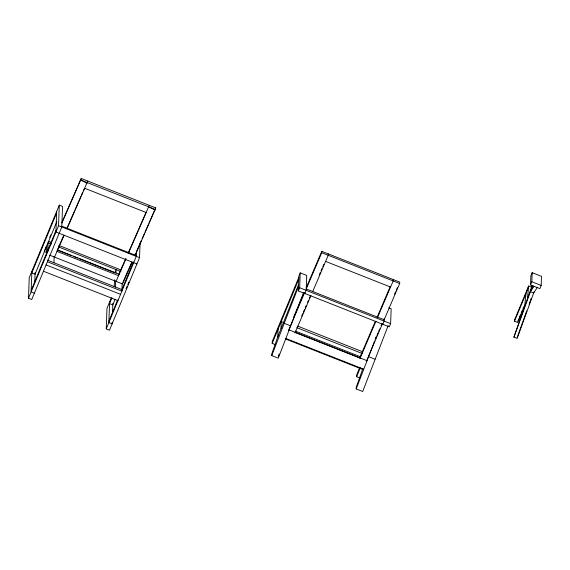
<?xml version="1.0" encoding="UTF-8"?>
<svg xmlns="http://www.w3.org/2000/svg" width="570" height="570" viewBox="0 0 570 570"><rect width="100%" height="100%" fill="white"/><g stroke="black" fill="none" stroke-linecap="round" stroke-linejoin="round"><path stroke-width="0.85" d="M28.5 298.224L29.241 277.668L59.287 205.129L62.536 206.411L61.795 226.967L31.749 299.507L28.5 298.224L58.546 225.684L59.287 205.129M31.863 271.341L31.122 291.897L34.364 293.18M34.77 282.043L35.112 272.624M46.412 255.51L46.761 245.934M47.759 251.477L48.072 242.77L51.386 244.081M53.936 262.741L54.157 256.65M56.672 211.456L55.924 232.011L136.914 263.988M140.063 243.105L139.536 257.661L109.49 330.201L106.241 328.918L106.982 308.363L111.307 297.939M109.604 302.036L108.863 322.591L112.105 323.874L112.169 322.164M112.482 313.6L112.853 303.318M114.257 286.71L114.506 279.749M115.439 287.031L115.66 280.939M115.945 273.101L116.066 269.624L114.762 272.781M117.976 299.87L117.947 300.654L43.455 271.242M122.158 283.504L121.88 291.17L47.381 261.751M136.444 252.097L136.287 256.379L106.241 328.918M303.418 293.065L278.245 358.174L271.748 355.616L271.812 353.877L277.775 336.884L298.609 284.444M275.438 344.651L272.189 343.368L272.261 341.501L298.865 277.262M277.775 336.884L278.046 329.225M280.989 328.562L281.245 321.516L283.675 322.478M388.719 307.821L391.155 308.783L390.614 323.674L389.303 326.838L298.374 290.928L298.908 276.037L300.219 272.873L306.717 275.438L306.176 290.329L304.865 293.493M298.374 290.928L299.685 287.764L300.219 272.873M321.737 252.738L321.786 251.327L399.734 282.1L399.677 283.511L384.173 319.734L306.225 288.954L321.737 252.738L399.677 283.511M328.284 253.892L328.235 255.303L312.723 291.519M388.177 325.591L362.684 391.519L356.186 388.954L356.25 387.222L362.798 368.712M359.877 377.995L356.628 376.713L356.699 374.839L359.392 368.334M384.216 318.48L384.123 321.11L382.812 324.273M393.236 279.535L393.186 280.946L377.675 317.169M534.076 291.804L517.161 338.43L513.912 337.148L532.131 285.463M525.148 304.708L517.738 322.463L514.489 321.181L514.539 319.898L528.689 286.012L531.938 287.294M530.52 284.922L530.855 275.823L532.166 272.66L541.5 276.35L541.172 285.449L539.861 288.605L530.52 284.922L531.831 281.758L532.166 272.66M524.714 306.154L525.946 293.742L528.689 286.012L527.442 298.53M57.399 249.824L57.036 251.406L118.539 275.688L118.902 274.113L57.399 249.824L63.812 235.289M135.033 255.581L155.745 207.893L81.254 178.481L61.952 222.97M87.744 181.046L67.039 228.734M128.521 253.059L149.247 205.328M278.31 356.442L279.158 354.013M517.197 337.461L526.73 310.857M529.117 304.209L531.204 298.388M513.912 337.148L532.644 285.527M271.748 355.616L298.538 286.404M356.186 388.954L374.597 341.045M376.207 336.948L375.238 339.406L376.236 336.991M56.615 213.03L31.806 272.916L35.055 274.198L56.8 221.694M49.725 237.348L50.744 234.89M46.134 246.732L44.168 251.47L46.655 252.453M31.179 290.322L55.981 230.437M111.927 297.868L109.547 303.611L112.796 304.893L115.176 299.15M108.92 321.017L117.413 300.511M121.83 289.845L133.38 261.951M126.098 288.669L127.117 286.204M127.794 284.565L128.813 282.107M272.189 343.368L298.801 279.136M356.628 376.713L360.333 367.764M514.489 321.181L525.946 293.742M517.788 321.181L518.8 318.758M519.47 317.148L520.481 314.726M521.158 313.115L522.163 310.693M522.84 309.083L523.851 306.66M293.785 316.749L304.195 292.439M306.275 287.579L321.786 251.327M288.876 329.51L304.494 293.009M301.665 316.072L302.706 313.642M303.404 312.025L304.444 309.588M305.135 307.971L306.176 305.541M307.565 302.299L308.263 300.675M309.303 298.245L309.995 296.628M319.321 274.833L320.354 272.417M321.045 270.807L322.079 268.392M322.77 266.781L323.803 264.366M295.025 332.887L310.985 295.573M360.026 357.119L375.295 321.466M377.034 317.412L390.136 286.788M359.976 358.53L375.936 321.224M376.934 335.374L377.974 332.944M378.665 331.32L379.705 328.89M381.095 325.648L381.793 324.031M394.561 294.184L395.594 291.769M396.285 290.159L397.319 287.743M366.467 361.095L382.434 323.788M61.966 222.2L81.254 178.481M67.032 228L74.171 211.812M74.891 210.188L80.961 196.429M81.674 194.812L82.743 192.382M83.462 190.758L84.531 188.335M54.52 257.106L64.175 235.218M118.532 274.954L125.671 258.766M128.172 253.094L146.034 212.617M116.024 281.388L126.02 258.723M122.885 282.378L131.812 262.136M134.67 255.659L135.738 253.23M136.458 251.612L141.46 240.276M142.172 238.659L144.317 233.8M145.029 232.182L148.243 224.893M148.955 223.276L155.745 207.893M132.176 262.065L122.514 283.953L49.647 255.182M533.976 286.283L530.406 291.697L533.655 292.98L537.225 287.565M531.411 288.926L533.484 286.126M288.527 330.329L288.99 329.88L366.93 360.653L366.467 361.109M531.831 281.758L541.172 285.449M325.62 261.402L390.571 287.045M155.375 209.475L80.883 180.063L87.068 183.34M84.866 188.328L146.369 212.61M299.685 287.764L390.614 323.674M61.824 226.183L136.315 255.595M58.546 225.684L139.536 257.661M297.647 326.104L362.463 351.697M296.763 327.65L362.399 353.564M284.031 323.268L290.529 325.833M368.469 356.606L374.967 359.171M295.253 331.049L360.212 356.692L360.155 358.103L295.203 332.46M48.129 241.195L51.443 242.507M58.888 245.449L120.968 269.959M58.831 247.024L120.94 271.548M57.52 250.18L71.592 255.738M73.245 256.393L77.385 258.025M79.045 258.68L114.634 272.731M47.438 260.177L121.937 289.596M46.077 264.915L120.569 294.327M148.884 206.91L155.061 210.188M285.748 338.423L285.278 338.879L363.225 369.652L363.689 369.196L285.748 338.423"/></g></svg>
